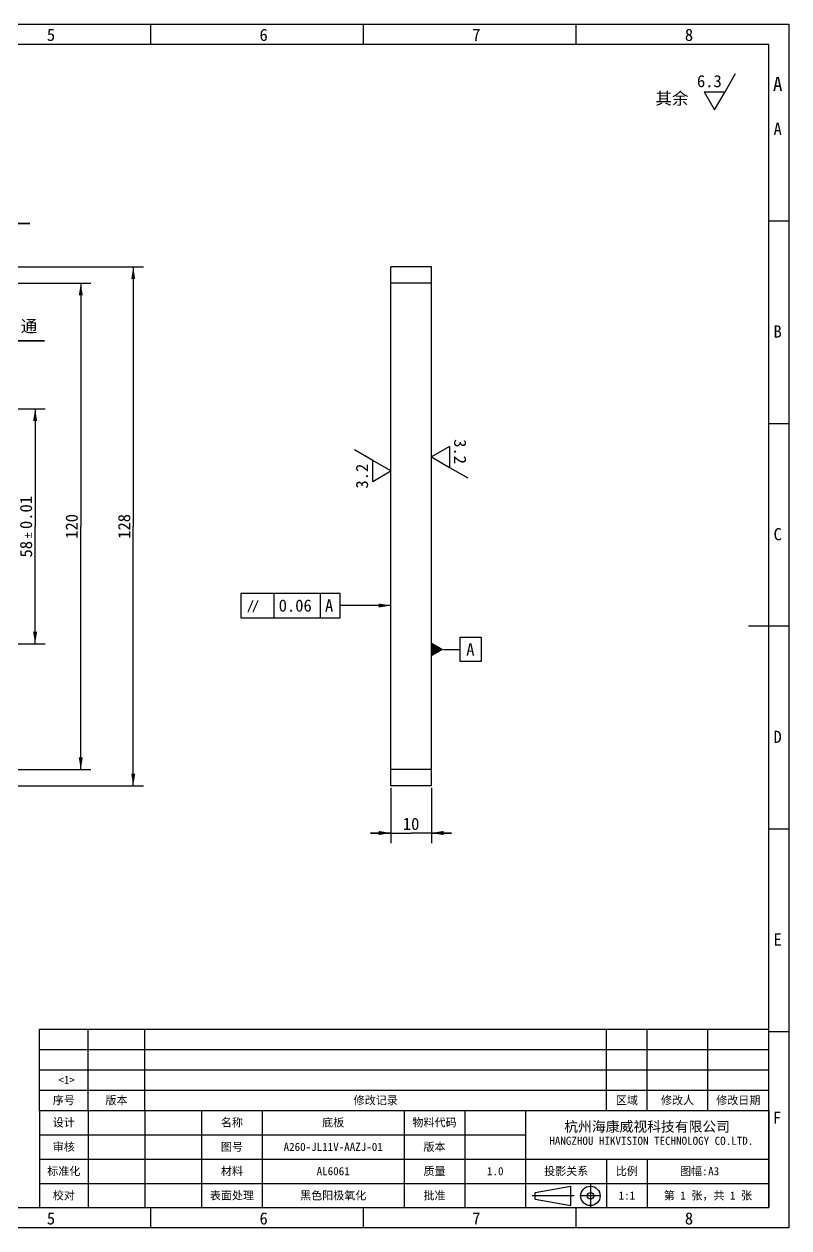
# Model space of a CAD drawing. Header units: millimetres. Extents: x 0 to 420, y 0 to 297.
# Drawn here: x 231.2 to 420, y 0 to 297 of the extents above; entities that cross this region are included whole.
import ezdxf
from ezdxf.enums import TextEntityAlignment as Align

# ---------------------------------------------------------------- set-up
doc = ezdxf.new("R2010")
doc.units = ezdxf.units.MM
doc.header["$LTSCALE"] = 23.1
doc.linetypes.add('CENTER', pattern=[0.6, 0.375, -0.075, 0.075, -0.075])
doc.linetypes.add('PHANTOM', pattern=[0.8, 0.45, -0.05, 0.1, -0.05, 0.1, -0.05])
doc.layers.get('0').update_dxf_attribs({"linetype": 'CONTINUOUS'})
for name, color, linetype in [('20_ALL_FEATURES', 7, 'CONTINUOUS'), ('50_ALL_DETAILS', 7, 'CONTINUOUS'), ('51__DRAFT_DIMS', 7, 'CONTINUOUS'), ('DEFAULT_1', 7, 'CENTER')]:
    doc.layers.add(name, color=color, linetype=linetype)
doc.styles.get("Standard").update_dxf_attribs({"font": 'simfang.ttf'})
doc.styles.add('TEXTSTYLE_1', font='gdt', dxfattribs={"width": 0.8})
doc.styles.add('TEXTSTYLE_3', font='simfang.ttf')
doc.styles.add('TEXTSTYLE_4', font='simfang.ttf')
doc.styles.add('TEXTSTYLE_5', font='simfang.ttf')
doc.dimstyles.new('DIMSTYLE_1', dxfattribs={"dimtxt": 3, "dimasz": 3, "dimexe": 2.5, "dimexo": 0.5, "dimgap": 0.75, "dimtad": 1, "dimdsep": 46, "dimtxsty": 'Standard', "dimblk": '_FILLED', "dimblk1": '_FILLED', "dimblk2": '_FILLED', "dimcen": 0.09, "dimclrt": 3, "dimazin": 2, "dimtp": 0.3, "dimtm": 0.3, "dimtfac": 1, "dimtofl": 0, "dimtmove": 0, "dimatfit": 3, "dimldrblk": '_FILLED', "dimfxl": 0, "dimtolj": 1, "dimarcsym": 0})
doc.dimstyles.new('DIMSTYLE_2', dxfattribs={"dimtxt": 3, "dimasz": 3, "dimexe": 2.5, "dimexo": 0.5, "dimgap": 0.75, "dimtad": 1, "dimdsep": 46, "dimtxsty": 'Standard', "dimblk": '_FILLED', "dimblk1": '_FILLED', "dimblk2": '_FILLED', "dimcen": 0.09, "dimclrt": 3, "dimazin": 2, "dimtol": 1, "dimtp": 0.01, "dimtm": 0.01, "dimtfac": 1, "dimtofl": 0, "dimtmove": 0, "dimatfit": 3, "dimldrblk": '_FILLED', "dimfxl": 0, "dimtolj": 1, "dimarcsym": 0})
doc.dimstyles.new('DIMSTYLE_3', dxfattribs={"dimtxt": 3, "dimasz": 3, "dimexe": 2.5, "dimexo": 0.5, "dimgap": 0.75, "dimtad": 1, "dimdsep": 46, "dimtxsty": 'Standard', "dimblk": '_FILLED', "dimblk1": '_FILLED', "dimblk2": '_FILLED', "dimcen": 0.09, "dimclrt": 3, "dimazin": 2, "dimtp": 0.5, "dimtm": 0.5, "dimtfac": 1, "dimtofl": 0, "dimtmove": 0, "dimatfit": 3, "dimldrblk": '_FILLED', "dimfxl": 0, "dimtolj": 1, "dimarcsym": 0})
doc.dimstyles.new('DIMSTYLE_4', dxfattribs={"dimtxt": 3, "dimasz": 3, "dimexe": 2.5, "dimexo": 0.5, "dimgap": 0.75, "dimtad": 1, "dimdsep": 46, "dimtxsty": 'Standard', "dimblk": '_FILLED', "dimblk1": '_FILLED', "dimblk2": '_FILLED', "dimcen": 0.09, "dimclrt": 3, "dimazin": 2, "dimtp": 0.2, "dimtm": 0.2, "dimtfac": 1, "dimtofl": 0, "dimtmove": 0, "dimatfit": 3, "dimldrblk": '_FILLED', "dimfxl": 0, "dimtolj": 1, "dimarcsym": 0})
doc.dimstyles.new('DIMSTYLE_6', dxfattribs={"dimtxt": 3, "dimasz": 3, "dimexe": 2.5, "dimexo": 0.5, "dimtad": 1, "dimdsep": 46, "dimtxsty": 'Standard', "dimblk": '_FILLED', "dimblk1": '_FILLED', "dimblk2": '_FILLED', "dimcen": 0.09, "dimclrt": 3, "dimazin": 2, "dimtp": 0.1, "dimtm": 0.1, "dimtfac": 1, "dimtmove": 0, "dimatfit": 2, "dimldrblk": '_FILLED', "dimfxl": 0, "dimtolj": 1, "dimarcsym": 0})
doc.dimstyles.new('DIMSTYLE_7', dxfattribs={"dimtxt": 3, "dimasz": 3, "dimexe": 2.5, "dimexo": 0.5, "dimtad": 1, "dimdec": 3, "dimdsep": 46, "dimtxsty": 'Standard', "dimblk": '_FILLED', "dimblk1": '_FILLED', "dimblk2": '_FILLED', "dimcen": 0.09, "dimclrt": 3, "dimadec": 3, "dimazin": 2, "dimtol": 1, "dimtp": 0.018, "dimtm": -0.005, "dimtfac": 0.75, "dimtdec": 3, "dimtmove": 0, "dimatfit": 2, "dimldrblk": '_FILLED', "dimfxl": 0, "dimtolj": 1, "dimarcsym": 0})
doc.dimstyles.get("Standard").update_dxf_attribs({"dimtxt": 3, "dimasz": 3, "dimexe": 2.5, "dimexo": 0.5, "dimtad": 1, "dimdsep": 46, "dimtxsty": 'Standard', "dimblk": '_FILLED', "dimblk1": '_FILLED', "dimblk2": '_FILLED', "dimcen": 0.09, "dimclrt": 3, "dimazin": 2, "dimtol": 1, "dimtp": 0.01, "dimtm": 0.01, "dimtfac": 1, "dimtofl": 0, "dimtmove": 0, "dimatfit": 3, "dimldrblk": '_FILLED', "dimfxl": 0, "dimtolj": 1, "dimarcsym": 0})

# ---------------------------------------------------------------- blocks, each defined once
blk = doc.blocks.new('_FILLED')
at = {"color": 0, "linetype": 'ByBlock'}
blk.add_solid([(0, 0), (-1, 0.167), (-1, -0.167)], dxfattribs=at)
blk = doc.blocks.new('*D7')
at = {"layer": '51__DRAFT_DIMS', "color": 4}
for p, q in [((146.47, 202.07), (236.42, 202.07)), ((233.92, 202.07), (233.92, 173.07)), ((233.92, 144.07), (233.92, 173.07)), ((146.7, 144.07), (236.42, 144.07))]:
    blk.add_line(p, q, dxfattribs=at)
at = {"layer": '51__DRAFT_DIMS', "color": 4, "xscale": 3, "yscale": 3, "zscale": 3}
for p, rotation in [((233.92, 202.07), 90), ((233.92, 144.07), 270)]:
    blk.add_blockref('_FILLED', p, dxfattribs=dict(at, rotation=rotation))
at = {"layer": '51__DRAFT_DIMS', "color": 3}
for s, p in [('0.01', (233.17, 176.5)), ('58', (233.17, 167.44))]:
    blk.add_text(s, height=3, rotation=90, dxfattribs=at).set_placement(p, align=Align.CENTER)
at = {"layer": '51__DRAFT_DIMS', "color": 3, "style": 'TEXTSTYLE_1'}
blk.add_text('`', height=2.1, rotation=90, dxfattribs=at).set_placement((233.17, 170.87), align=Align.CENTER)
blk = doc.blocks.new('*D8')
at = {"layer": '51__DRAFT_DIMS', "color": 4}
for p, q in [((154.07, 233.07), (247.69, 233.07)), ((245.19, 233.07), (245.19, 173.07)), ((245.19, 113.07), (245.19, 173.07)), ((154.07, 113.07), (247.69, 113.07))]:
    blk.add_line(p, q, dxfattribs=at)
at = {"layer": '51__DRAFT_DIMS', "color": 4, "xscale": 3, "yscale": 3, "zscale": 3}
for p, rotation in [((245.19, 233.07), 90), ((245.19, 113.07), 270)]:
    blk.add_blockref('_FILLED', p, dxfattribs=dict(at, rotation=rotation))
at = {"layer": '51__DRAFT_DIMS', "color": 3, "insert": (241.44, 173.07), "char_height": 3, "width": 6.6094, "attachment_point": 2, "rotation": 90, "line_spacing_factor": 0.9}
blk.add_mtext('120', dxfattribs=at)
blk = doc.blocks.new('*D9')
at = {"layer": '51__DRAFT_DIMS', "color": 4}
for p, q in [((200.07, 237.07), (260.64, 237.07)), ((258.14, 237.07), (258.14, 173.07)), ((258.14, 109.07), (258.14, 173.07)), ((200.07, 109.07), (260.64, 109.07))]:
    blk.add_line(p, q, dxfattribs=at)
at = {"layer": '51__DRAFT_DIMS', "color": 4, "xscale": 3, "yscale": 3, "zscale": 3}
for p, rotation in [((258.14, 237.07), 90), ((258.14, 109.07), 270)]:
    blk.add_blockref('_FILLED', p, dxfattribs=dict(at, rotation=rotation))
at = {"layer": '51__DRAFT_DIMS', "color": 3, "insert": (254.39, 173.07), "char_height": 3, "width": 6.6094, "attachment_point": 2, "rotation": 90, "line_spacing_factor": 0.9}
blk.add_mtext('128', dxfattribs=at)
blk = doc.blocks.new('*D14')
at = {"layer": '51__DRAFT_DIMS', "color": 4}
for p, q in [((169.57, 202.07), (206.72, 247.83)), ((206.72, 247.83), (232.63, 247.83)), ((232.63, 247.83), (210.22, 247.83)), ((169.57, 202.07), (165.1, 196.56)), ((168.25, 200.44), (169.57, 202.07)), ((170.89, 203.7), (169.57, 202.07))]:
    blk.add_line(p, q, dxfattribs=at)
at = {"layer": '51__DRAFT_DIMS', "color": 4, "xscale": 3, "yscale": 3, "zscale": 3}
for p, rotation in [((170.89, 203.7), 230.9269230423), ((168.25, 200.44), 50.9269230423)]:
    blk.add_blockref('_FILLED', p, dxfattribs=dict(at, rotation=rotation))
at = {"layer": '51__DRAFT_DIMS', "color": 3, "insert": (211.72, 251.58), "char_height": 3, "width": 24.3125, "attachment_point": 1, "line_spacing_factor": 0.9}
blk.add_mtext('4-\\fgdt;{\\fgdt;n}\\fFangSong;4.2通\\P\\fgdt;{\\fgdt;v}{\\fgdt;n}\\fFangSong;8\\fgdt;{\\fgdt;x}\\fFangSong;4.5', dxfattribs=at)
blk = doc.blocks.new('*D18')
at = {"layer": '51__DRAFT_DIMS', "color": 4}
for p, q in [((153.57, 185.07), (209.25, 218.85)), ((209.25, 218.85), (236.26, 218.85)), ((236.26, 218.85), (212.75, 218.85)), ((153.57, 185.07), (146.73, 180.92)), ((151.01, 183.52), (153.57, 185.07)), ((156.14, 186.63), (153.57, 185.07))]:
    blk.add_line(p, q, dxfattribs=at)
at = {"layer": '51__DRAFT_DIMS', "color": 4, "xscale": 3, "yscale": 3, "zscale": 3}
for p, rotation in [((156.14, 186.63), 211.2407094107), ((151.01, 183.52), 31.2433724253)]:
    blk.add_blockref('_FILLED', p, dxfattribs=dict(at, rotation=rotation))
at = {"layer": '51__DRAFT_DIMS', "color": 3}
for s, height, style, p in [('n', 3, 'TEXTSTYLE_1', (214.25, 220.97)), ('+0.018', 2.25, 'TEXTSTYLE_4', (220.45, 222.93)), ('+0.005', 2.25, 'TEXTSTYLE_4', (220.45, 219.75))]:
    blk.add_text(s, height=height, dxfattribs=dict(at, style=style)).set_placement(p)
for s, p in [('6', (218.25, 220.97)), ('通', (230.36, 220.97))]:
    blk.add_text(s, height=3, dxfattribs=at).set_placement(p)
blk = doc.blocks.new('*D20')
at = {"layer": '51__DRAFT_DIMS', "color": 4}
for p, q in [((321.73, 108.57), (321.73, 94.93)), ((331.73, 108.57), (331.73, 94.93)), ((321.73, 97.43), (316.73, 97.43)), ((316.73, 97.43), (326.73, 97.43)), ((336.73, 97.43), (326.73, 97.43)), ((331.73, 97.43), (336.73, 97.43))]:
    blk.add_line(p, q, dxfattribs=at)
at = {"layer": '51__DRAFT_DIMS', "color": 4, "xscale": 3, "yscale": 3, "zscale": 3}
blk.add_blockref('_FILLED', (321.73, 97.43), dxfattribs=at)
at = {"layer": '51__DRAFT_DIMS', "color": 4, "xscale": 3, "yscale": 3, "zscale": 3, "rotation": 180}
blk.add_blockref('_FILLED', (331.73, 97.43), dxfattribs=at)
at = {"layer": '51__DRAFT_DIMS', "color": 3, "insert": (326.73, 101.18), "char_height": 3, "width": 4.4062, "attachment_point": 2, "line_spacing_factor": 0.9}
blk.add_mtext('10', dxfattribs=at)
blk = doc.blocks.new('SYM_5_BL2', base_point=(402.07, 280.3))
at = {"color": 4}
for p, q in [((404.24, 280.29), (406.84, 284.79)), ((399.07, 280.29), (404.24, 280.29)), ((399.07, 280.29), (401.65, 275.81)), ((401.65, 275.81), (404.24, 280.29))]:
    blk.add_line(p, q, dxfattribs=at)
at = {"color": 3}
blk.add_text('6.3', height=3, dxfattribs=at).set_placement((397.3, 281.43))
blk = doc.blocks.new('SF0_BL3', base_point=(317.23, 187.17))
at = {"color": 4}
for p, q in [((317.24, 189.35), (312.74, 191.95)), ((317.24, 184.17), (317.24, 189.35)), ((321.73, 186.76), (317.24, 189.35)), ((317.24, 184.17), (321.73, 186.76))]:
    blk.add_line(p, q, dxfattribs=at)
at = {"color": 3}
blk.add_text('3.2', height=3, rotation=90, dxfattribs=at).set_placement((316.1, 182.4))
blk = doc.blocks.new('SF1_BL4', base_point=(336.22, 189.81))
at = {"color": 4}
for p, q in [((336.21, 192.81), (331.73, 190.23)), ((331.73, 190.23), (336.21, 187.64)), ((336.21, 192.81), (336.21, 187.64)), ((336.21, 187.64), (340.71, 185.04))]:
    blk.add_line(p, q, dxfattribs=at)
at = {"color": 3}
blk.add_text('3.2', height=3, rotation=270, dxfattribs=at).set_placement((337.35, 194.59))

msp = doc.modelspace()

# ---------------------------------------------------------------- linework, layer by layer
at = {"color": 7}
for p, q in [((0, 297), (420, 297)), ((420, 297), (420, 0)), ((262.4965, 291.9961), (262.4965, 296.996)), ((314.9958, 291.9961), (314.9958, 296.996)), ((367.4951, 291.9961), (367.4951, 296.996)), ((415, 292), (25, 292)), ((415, 5), (415, 292)), ((414.9944, 248.4967), (419.9943, 248.4967)), ((414.9944, 198.4973), (419.9943, 198.4973)), ((419.9943, 148.498), (409.9943, 148.498)), ((414.9944, 98.4987), (419.9943, 98.4987)), ((235, 29), (235, 49)), ((235, 49), (415, 49)), ((247, 29), (247, 49)), ((261, 29), (261, 49)), ((375, 29), (375, 49)), ((385, 29), (385, 49)), ((400, 29), (400, 49)), ((414.9944, 48.4993), (419.9943, 48.4993)), ((415, 29), (415, 49)), ((235, 44), (415, 44)), ((235, 39), (415, 39)), ((235, 34), (415, 34)), ((235, 29), (415, 29)), ((235, 29), (235, 5)), ((235, 29), (415, 29)), ((247, 29), (247, 5)), ((261, 29), (261, 5)), ((275, 29), (275, 5)), ((290, 29), (290, 5)), ((325, 29), (325, 5)), ((340, 29), (340, 5)), ((355, 29), (355, 5)), ((415, 29), (415, 5)), ((235, 23), (355, 23)), ((235, 17), (415, 17)), ((375, 17), (375, 5)), ((385, 17), (385, 5)), ((235, 11), (415, 11)), ((357.3925, 8.7022), (366.1924, 10.3022)), ((366.1924, 5.5022), (366.1924, 10.3022)), ((357.3925, 7.1022), (357.3925, 8.7022)), ((357.3925, 7.1022), (366.1924, 5.5022)), ((25, 5), (415, 5)), ((235, 5), (415, 5)), ((262.4965, 0), (262.4965, 4.9999)), ((314.9958, 0), (314.9958, 4.9999)), ((367.4951, 0), (367.4951, 4.9999)), ((420, 0), (0, 0))]:
    msp.add_line(p, q, dxfattribs=at)
for radius in [2.4, 0.8]:
    msp.add_circle((370.9924, 7.9022), radius, dxfattribs=at)
at = {"layer": '20_ALL_FEATURES', "color": 7}
for p, q in [((321.7256, 109.0712), (321.7256, 237.0712)), ((331.7256, 237.0712), (321.7256, 237.0712)), ((331.7256, 109.0712), (331.7256, 237.0712)), ((331.7256, 233.0712), (321.7256, 233.0712)), ((331.7256, 113.0712), (321.7256, 113.0712)), ((331.7256, 109.0712), (321.7256, 109.0712))]:
    msp.add_line(p, q, dxfattribs=at)
at = {"layer": '50_ALL_DETAILS', "color": 4}
for p, q in [((284.6696, 156.5485), (284.6696, 150.5485)), ((309.1852, 156.5485), (284.6696, 156.5485)), ((292.9196, 150.5485), (292.9196, 156.5485)), ((304.3571, 150.5485), (304.3571, 156.5485)), ((309.1852, 150.5485), (309.1852, 156.5485)), ((284.6696, 150.5485), (309.1852, 150.5485)), ((338.8462, 145.7176), (344.0494, 145.7176)), ((338.8462, 139.7176), (338.8462, 145.7176)), ((344.0494, 145.7176), (344.0494, 139.7176)), ((334.7256, 142.7176), (338.8462, 142.7176)), ((344.0494, 139.7176), (338.8462, 139.7176))]:
    msp.add_line(p, q, dxfattribs=at)
msp.add_solid([(331.7256, 140.9856), (331.7256, 144.4497), (334.7256, 142.7176)], dxfattribs=at)
at = {"layer": 'DEFAULT_1', "color": 1, "linetype": 'PHANTOM'}
for p, q in [((370.9918, 10.8521), (370.9918, 4.9528)), ((366.9924, 7.9022), (356.5925, 7.9022)), ((373.5993, 7.892), (368.4154, 7.892))]:
    msp.add_line(p, q, dxfattribs=at)

# ---------------------------------------------------------------- block references
at = {"color": 4}
for name, p in [('SYM_5_BL2', (402.0678, 280.2996)), ('SF1_BL4', (336.2163, 189.8127)), ('SF0_BL3', (317.235, 187.1728))]:
    msp.add_blockref(name, p, dxfattribs=at)

# ---------------------------------------------------------------- texts
at = {"color": 3, "char_height": 3, "width": 2.203095, "attachment_point": 1, "line_spacing_factor": 0.9, "style": 'TEXTSTYLE_3'}
for s, insert in [('5', (236.8154, 295.843)), ('6', (289.3147, 295.843)), ('7', (341.814, 295.843)), ('8', (394.3133, 295.843)), ('A', (416.1957, 272.6518)), ('B', (416.1957, 222.6524)), ('C', (416.1957, 172.6531)), ('D', (416.1957, 122.6538)), ('E', (416.1957, 72.6545)), ('F', (416.0342, 28.7005)), ('5', (236.8154, 3.847)), ('6', (289.3147, 3.847)), ('7', (341.814, 3.847)), ('8', (394.3133, 3.847))]:
    msp.add_mtext(s, dxfattribs=dict(at, insert=insert))
at = {"color": 3, "insert": (416.0311, 283.9484), "char_height": 3.5, "width": 2.570312, "attachment_point": 1, "line_spacing_factor": 0.9}
msp.add_mtext('A', dxfattribs=at)
at = {"layer": '50_ALL_DETAILS', "color": 3, "style": 'TEXTSTYLE_1'}
msp.add_text('f', height=3, dxfattribs=at).set_placement((286.1696, 152.0485))
at = {"layer": '50_ALL_DETAILS', "color": 3}
for s, p in [('0.06', (294.0446, 152.0485)), ('A', (305.4821, 152.0485))]:
    msp.add_text(s, height=3, dxfattribs=at).set_placement(p)
at = {"layer": '50_ALL_DETAILS', "color": 3, "line_spacing_factor": 0.9}
for s, insert, char_height, width, attachment_point in [('\\M+5C6E4\\M+5D3E0', (387.0354, 280.1565), 3, 8.789062, 1), ('A', (340.3462, 144.2176), 3, 2.203125, 1), (' <1> ', (241, 37.5), 2, 7.34375, 2), ('\\M+5D0F2\\M+5BAC5', (241, 32.5), 2, 5.859375, 2), ('\\M+5D0DE\\M+5B8C4\\M+5BCC7\\M+5C2BC', (318, 32.5), 2, 11.71875, 2), ('\\M+5C7F8\\M+5D3F2', (380, 32.5), 2, 5.859375, 2), ('\\M+5D0DE\\M+5B8C4\\M+5C8CB', (392.5, 32.5), 2, 8.789062, 2), ('\\M+5D0DE\\M+5B8C4\\M+5C8D5\\M+5C6DA', (407.5, 32.5), 2, 11.71875, 2), ('\\M+5C9E8\\M+5BCC6', (241, 27), 2, 5.859375, 2), ('\\M+5C3FB\\M+5B3C6', (282.5, 27), 2, 5.859375, 2), ('\\M+5CEEF\\M+5C1CF\\M+5B4FA\\M+5C2EB', (332.5, 27), 2, 11.71875, 2), ('\\M+5BABC\\M+5D6DD\\M+5BAA3\\M+5BFB5\\M+5CDFE\\M+5CAD3\\M+5BFC6\\M+5BCBC\\M+5D3D0\\M+5CFDE\\M+5B9AB\\M+5CBBE\\H3.0; \\P \\H2.0;HANGZHOU HIKVISION TECHNOLOGY CO.LTD.', (385, 26.25), 2.5, 56.546875, 2), ('\\M+5C9F3\\M+5BACB', (241, 21), 2, 5.859375, 2), ('\\M+5CDBC\\M+5BAC5', (282.5, 21), 2, 5.859375, 2), ('\\M+5B0E6\\M+5B1BE', (332.5, 21), 2, 5.859375, 2), ('\\M+5B1EA\\M+5D7BC\\M+5BBAF', (241, 15), 2, 8.789062, 2), ('\\M+5B2C4\\M+5C1CF', (282.5, 15), 2, 5.859375, 2), ('\\M+5D6CA\\M+5C1BF', (332.5, 15), 2, 5.859375, 2), ('\\M+5CDB6\\M+5D3B0\\M+5B9D8\\M+5CFB5', (365, 15), 2, 11.71875, 2), ('\\M+5B1C8\\M+5C0FD', (380, 15), 2, 5.859375, 2), ('\\M+5CDBC\\M+5B7F9:', (399.9375, 15), 2, 7.328125, 3), ('\\M+5D0A3\\M+5B6D4', (241, 9), 2, 5.859375, 2), ('\\M+5B1ED\\M+5C3E6\\M+5B4A6\\M+5C0ED', (282.5, 9), 2, 11.71875, 2), ('\\M+5C5FA\\M+5D7BC', (332.5, 9), 2, 5.859375, 2)]:
    msp.add_mtext(s, dxfattribs=dict(at, insert=insert, char_height=char_height, width=width, attachment_point=attachment_point))
at = {"layer": '50_ALL_DETAILS', "color": 3, "insert": (254, 32.5), "char_height": 2, "width": 5.859375, "attachment_point": 2, "line_spacing_factor": 0.9, "style": 'TEXTSTYLE_5'}
msp.add_mtext('\\M+5B0E6\\M+5B1BE', dxfattribs=at)
at = {"layer": '50_ALL_DETAILS', "color": 7, "char_height": 2, "line_spacing_factor": 0.9}
for s, insert, width, attachment_point in [('\\M+5B5D7\\M+5B0E5', (307.5, 27), 5.859375, 2), ('A260-JL11V-AAZJ-01', (307.5, 21), 26.4375, 2), ('AL6061', (307.5, 15), 8.8125, 2), ('1.0', (347.5, 15), 4.40625, 2), ('A3', (400.0625, 15), 2.9375, 1), ('\\M+5BADA\\M+5C9AB\\M+5D1F4\\M+5BCAB\\M+5D1F5\\M+5BBAF', (307.5, 9), 17.578125, 2), ('1:1', (380, 9), 4.40625, 2), ('\\M+5B5DA 1 \\M+5D5C5\\M+5A3AC\\M+5B9B2 1 \\M+5D5C5', (400, 9), 23.460938, 2)]:
    msp.add_mtext(s, dxfattribs=dict(at, insert=insert, width=width, attachment_point=attachment_point))

# ---------------------------------------------------------------- dimensions: what is measured, and where the dimension line sits
at = {"layer": '51__DRAFT_DIMS', "color": 4}
for p1, p2, text, dimstyle, picture, middle in [((170.8948, 203.7015), (168.2476, 200.4409), '4-%%c<>通\\P{\\fgdt;v}%%c8{\\fgdt;x}4.5', 'DIMSTYLE_6', '*D14', (223.8747, 247.8262)), ((156.1361, 186.6272), (151.0063, 183.5152), '%%c<>通', 'DIMSTYLE_7', '*D18', (224.5027, 222.465))]:
    dim = msp.add_diameter_dim_2p(p1=p1, p2=p2, text=text, dimstyle=dimstyle, override={"dimtih": 1, "dimtoh": 1, "dimpost": '<>'}, dxfattribs=at)
    dim.commit()
    dim.dimension.update_dxf_attribs({"geometry": picture, "text_midpoint": middle, "dimtype": 163})
for base, p1, p2, angle, dimstyle, picture, middle in [((258.139, 237.0712), (199.5712, 109.0712), (199.5712, 237.0712), 90, 'DIMSTYLE_3', '*D9', (258.139, 173.1649)), ((245.1905, 113.0712), (153.5712, 233.0712), (153.5712, 113.0712), 270, 'DIMSTYLE_1', '*D8', (245.1905, 173.1825)), ((233.92, 144.0712), (145.9655, 202.0712), (146.1969, 144.0712), 270, 'DIMSTYLE_2', '*D7', (233.92, 173.0712)), ((321.7256, 97.428), (331.7256, 109.0712), (321.7256, 109.0712), 180, 'DIMSTYLE_4', '*D20', (326.8399, 97.428))]:
    dim = msp.add_linear_dim(base=base, p1=p1, p2=p2, angle=angle, dimstyle=dimstyle, dxfattribs=at)
    dim.commit()
    dim.dimension.update_dxf_attribs({"geometry": picture, "text_midpoint": middle, "dimtype": 160})

# ---------------------------------------------------------------- leaders
at = {"layer": '50_ALL_DETAILS', "color": 4}
msp.add_leader([(321.7256, 153.5485), (314.1852, 153.5485), (309.1852, 153.5485)], dimstyle='Standard', override={"dimtad": 0}, dxfattribs=at)

doc.saveas('drawing.dxf')
